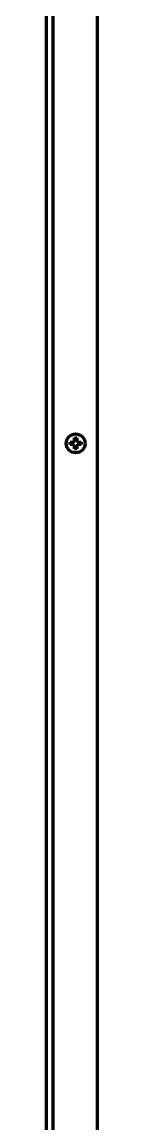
# Model space of a CAD drawing. Header units: inches. Extents: x -2405 to 7588, y 441 to 5654.
# Drawn here: x 6659.1 to 6680.8, y 3194.1 to 3662.9 of the extents above; entities that cross this region are included whole.
import ezdxf

# ---------------------------------------------------------------- set-up
doc = ezdxf.new("R2010")
doc.units = ezdxf.units.IN

msp = doc.modelspace()

# ---------------------------------------------------------------- linework, layer by layer
at = {"linetype": 'Continuous', "lineweight": 70}
for p, q in [((6659.08, 2437.13), (6659.08, 4088.65)), ((6661.88, 4078.7), (6661.88, 2777.73)), ((6680.78, 2775.73), (6680.78, 4073.78)), ((6669.18, 3483.63), (6669.18, 3484.13)), ((6669.18, 3483.13), (6669.18, 3483.63)), ((6673.78, 3484.13), (6673.78, 3483.63)), ((6673.78, 3483.63), (6673.78, 3483.13))]:
    msp.add_line(p, q, dxfattribs=at)
msp.add_circle((6671.48, 3483.63), 4, dxfattribs=at)
for points in [[(6669.18, 3484.13), (6669.38, 3484.13), (6669.59, 3484.13), (6669.92, 3484.13), (6670.03, 3484.13), (6670.25, 3484.13), (6670.36, 3484.13), (6670.48, 3484.13)], [(6671.98, 3485.93), (6671.98, 3485.73), (6671.98, 3485.52), (6671.98, 3485.19), (6671.98, 3485.08), (6671.98, 3484.86), (6671.98, 3484.74), (6671.98, 3484.63)], [(6673.78, 3483.13), (6673.58, 3483.13), (6673.37, 3483.13), (6673.04, 3483.13), (6672.93, 3483.13), (6672.71, 3483.13), (6672.59, 3483.13), (6672.48, 3483.13)], [(6670.98, 3481.33), (6670.98, 3481.53), (6670.98, 3481.74), (6670.98, 3482.07), (6670.98, 3482.18), (6670.98, 3482.4), (6670.98, 3482.51), (6670.98, 3482.63)]]:
    msp.add_open_spline(points, degree=3, knots=[0, 0, 0, 0, 0.5, 0.5, 0.75, 0.75, 1, 1, 1, 1], dxfattribs=at)
for points in [[(6670.48, 3483.13), (6670.43, 3483.13), (6670.32, 3483.13), (6670.16, 3483.13), (6670, 3483.13), (6669.84, 3483.13), (6669.69, 3483.13), (6669.53, 3483.13), (6669.37, 3483.13), (6669.24, 3483.13), (6669.18, 3483.13)], [(6670.48, 3484.13), (6670.5, 3484.15), (6670.55, 3484.2), (6670.62, 3484.27), (6670.69, 3484.34), (6670.76, 3484.41), (6670.84, 3484.48), (6670.91, 3484.56), (6670.96, 3484.6), (6670.98, 3484.63)], [(6670.98, 3482.63), (6670.95, 3482.65), (6670.9, 3482.71), (6670.83, 3482.78), (6670.76, 3482.85), (6670.69, 3482.92), (6670.62, 3482.99), (6670.55, 3483.06), (6670.5, 3483.1), (6670.48, 3483.13)], [(6670.98, 3484.63), (6670.98, 3484.68), (6670.98, 3484.79), (6670.98, 3484.95), (6670.98, 3485.11), (6670.98, 3485.27), (6670.98, 3485.42), (6670.98, 3485.57), (6670.98, 3485.74), (6670.98, 3485.86), (6670.98, 3485.93)], [(6670.98, 3485.93), (6671.15, 3485.93), (6671.48, 3485.93), (6671.81, 3485.93), (6671.98, 3485.93)], [(6671.98, 3484.63), (6672.01, 3484.6), (6672.06, 3484.55), (6672.13, 3484.48), (6672.2, 3484.41), (6672.27, 3484.34), (6672.34, 3484.27), (6672.41, 3484.2), (6672.46, 3484.15), (6672.48, 3484.13)], [(6672.48, 3483.13), (6672.46, 3483.1), (6672.41, 3483.06), (6672.34, 3482.99), (6672.27, 3482.91), (6672.19, 3482.84), (6672.12, 3482.77), (6672.05, 3482.7), (6672, 3482.65), (6671.98, 3482.63)], [(6672.48, 3484.13), (6672.53, 3484.13), (6672.64, 3484.13), (6672.8, 3484.13), (6672.96, 3484.13), (6673.12, 3484.13), (6673.27, 3484.13), (6673.43, 3484.13), (6673.59, 3484.13), (6673.72, 3484.13), (6673.78, 3484.13)], [(6671.98, 3481.33), (6671.81, 3481.33), (6671.48, 3481.33), (6671.15, 3481.33), (6670.98, 3481.33)], [(6671.98, 3482.63), (6671.98, 3482.57), (6671.98, 3482.47), (6671.98, 3482.3), (6671.98, 3482.15), (6671.98, 3481.99), (6671.98, 3481.84), (6671.98, 3481.68), (6671.98, 3481.52), (6671.98, 3481.39), (6671.98, 3481.33)]]:
    msp.add_open_spline(points, degree=3, dxfattribs=at)

doc.saveas('drawing.dxf')
